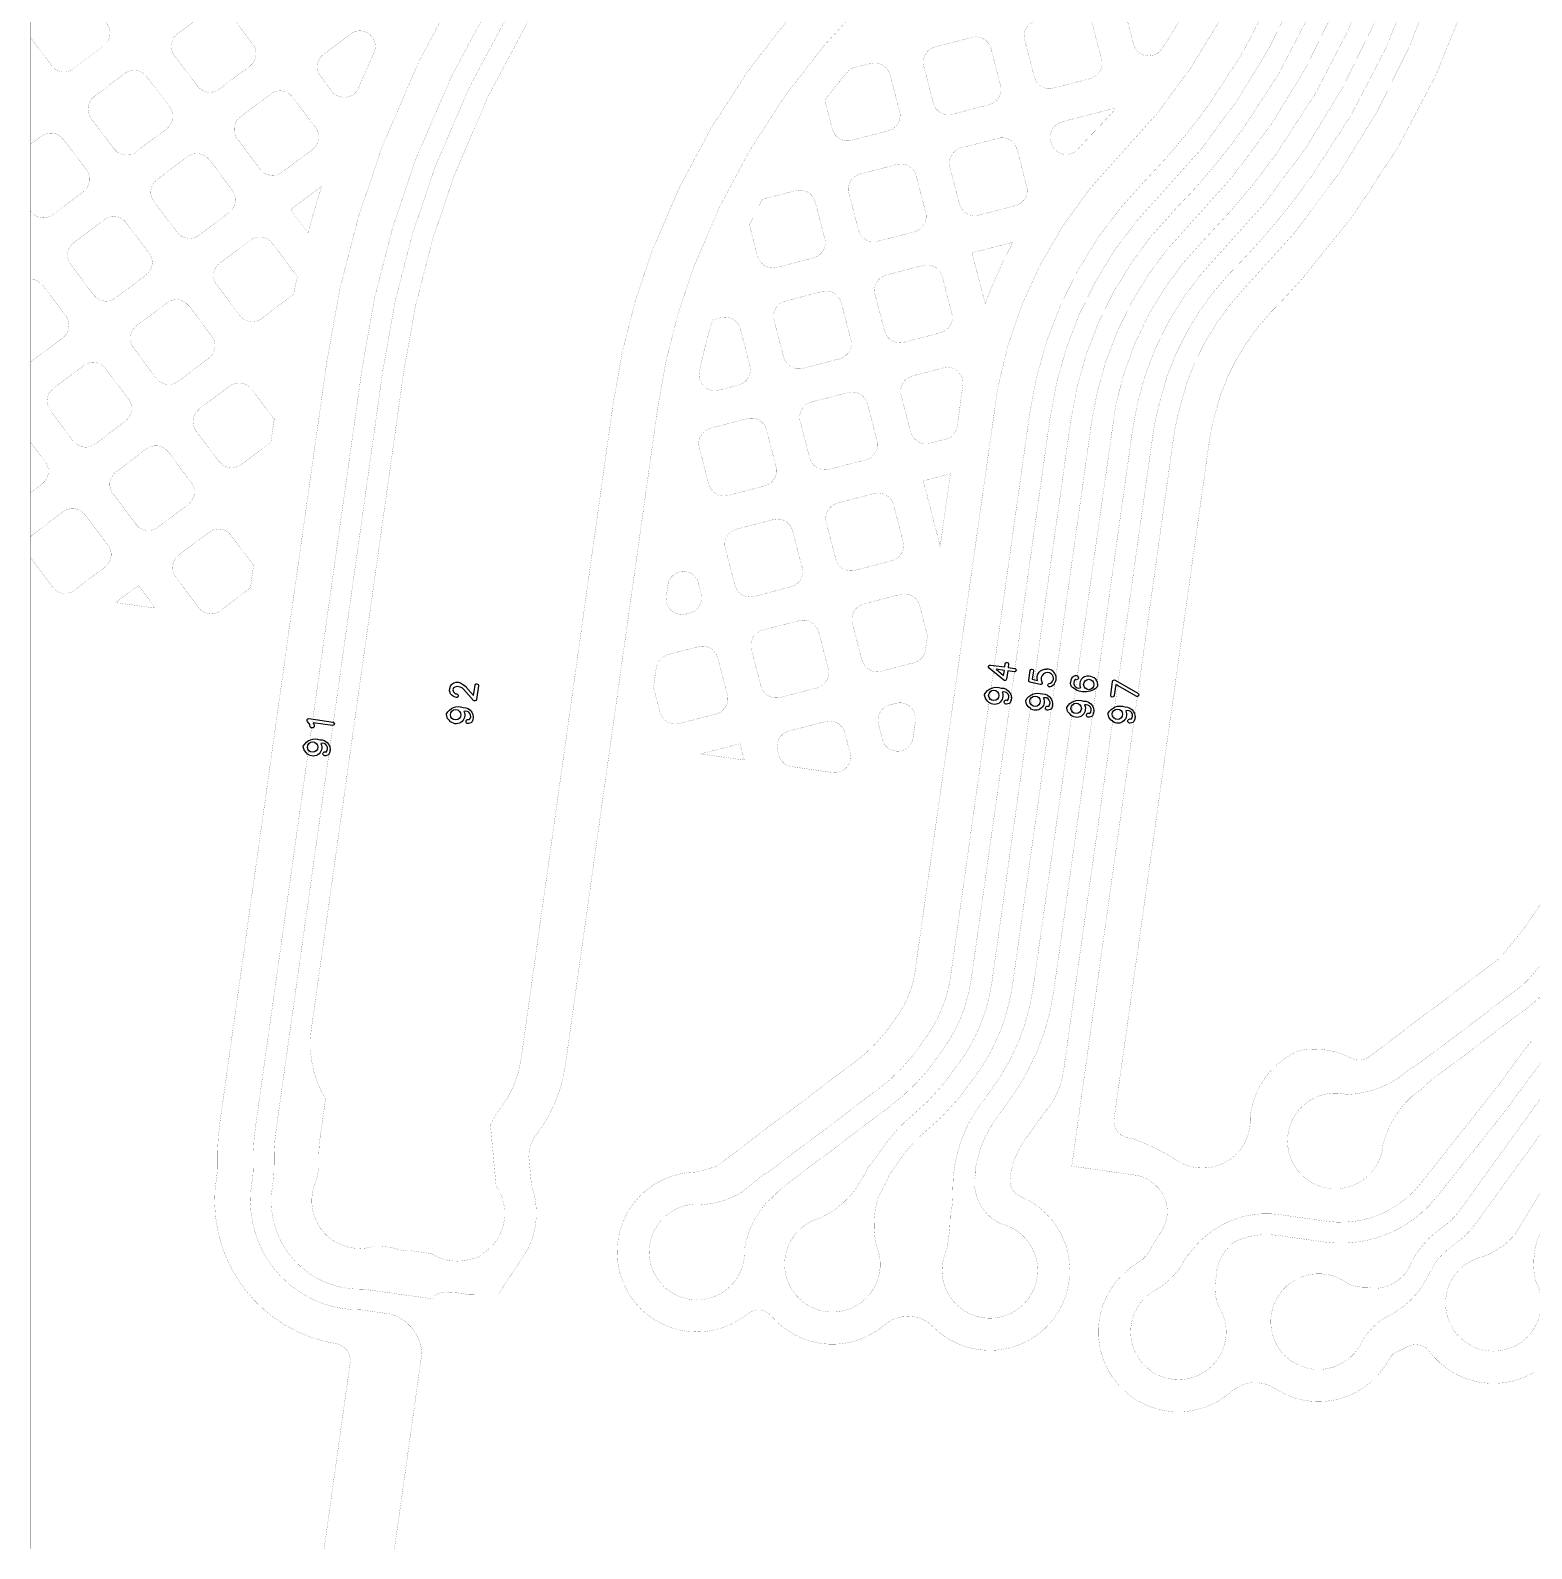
# Model space of a CAD drawing. Extents: x 150 to 463, y 50 to 272.
# Drawn here: x 286.22 to 299.18, y 149.11 to 162.21 of the extents above; entities that cross this region are included whole.
import ezdxf

# ---------------------------------------------------------------- set-up
doc = ezdxf.new("R2010")
doc.units = 0
doc.layers.add('d_area', color=1, linetype='Continuous')

# ---------------------------------------------------------------- blocks, each defined once
blk = doc.blocks.new('PAD_R1')
at = {"layer": 'd_area', "const_width": 0.5}
blk.add_lwpolyline([(0.25, 0, 1), (-0.25, 0, 1)], format="xyb", close=True, dxfattribs=at)

msp = doc.modelspace()

# ---------------------------------------------------------------- linework, layer by layer
at = {"layer": 'd_area'}
msp.add_line((294.56, 156.696), (294.625, 156.643), dxfattribs=at)
at = {"layer": 'd_area', "const_width": 0.001}
for points in [[(286.225, 149.108), (286.225, 184.392), (317.246, 184.392), (317.246, 149.108), (286.225, 149.108), (286.225, 157.66)], [(286.225, 161.224), (286.225, 162.147)], [(288.739, 160.865), (288.47, 160.663)], [(288.47, 160.663), (288.621, 160.462)], [(294.704, 160.381), (294.352, 160.29)], [(294.352, 160.29), (294.466, 159.852)], [(294.166, 158.383), (293.932, 158.322)], [(293.932, 158.322), (294.077, 157.758)], [(294.077, 157.758), (294.166, 158.383)], [(287.304, 157.224), (287.157, 157.419), (286.962, 157.272)], [(286.962, 157.272), (287.304, 157.224)], [(292.386, 155.913), (292.349, 156.054), (292.009, 155.966)], [(292.009, 155.966), (292.386, 155.913)]]:
    msp.add_lwpolyline(points, dxfattribs=at)
for points in [[(294.534, 184.018), (294.586, 184.392), (294.971, 184.392), (292.473, 166.621, -0.158949), (291.407, 164.52, 0.105485), (289.261, 161.206, 0.05615), (288.783, 159.349), (288.43, 156.85, -0.017679), (288.43, 156.84), (287.861, 152.792, 0.040374), (287.839, 152.41, -0.048228), (287.833, 152.323, 0.419797), (288.875, 150.874, -0.349521), (288.986, 150.722), (288.76, 149.108), (286.225, 149.108)], [(298.965, 184.392), (299.275, 184.392), (299.325, 184.197), (299.625, 184.275), (299.642, 184.392), (299.945, 184.392), (297.095, 164.117, -0.160269), (295.62, 161.124, 0.148276), (294.574, 159.124), (293.861, 154.093), (293.862, 154.092, -0.127627), (293.69, 153.681, 0.0101), (293.651, 153.626, -0.079745), (293.356, 153.319), (292.154, 152.413, -0.042868), (292.131, 152.401), (291.991, 152.362, -0.024083), (291.962, 152.357)], [(294.132, 151.683, 0.053137), (294.164, 151.985, -0.141004), (294.176, 152.029, 0.031327), (294.186, 152.207, -0.161023), (294.422, 152.936, 0.013669), (294.498, 153.041, 0.130598), (294.88, 153.948), (295.591, 158.966, -0.145294), (296.355, 160.404, 0.03774), (296.974, 161.137, 0.121837), (298.116, 163.978), (300.985, 184.392), (301.167, 184.392), (298.294, 163.953, -0.16029), (296.483, 160.277, 0.162835), (295.736, 158.749), (295.058, 153.923, -0.1301), (294.643, 152.934, -0.012878), (294.566, 152.828, 0.118645), (294.379, 152.378, -0.119076), (294.381, 152.339, 0.348062), (294.606, 151.909, -0.884289), (294.506, 151.096)], [(295.96, 151.352, 0.132788), (296.199, 151.621, -0.141404), (296.23, 151.655, -0.280621), (297.006, 151.99), (297.415, 151.933, 0.265153), (298.22, 152.253), (298.914, 153.13), (299.102, 153.389, -0.048077), (299.236, 153.54, 0.032834), (299.314, 153.624, -0.028367), (299.539, 153.868, 0.166315), (300.344, 155.456), (304.411, 184.392)], [(304.593, 184.392), (300.522, 155.431, -0.166392), (299.664, 153.738, 0.028428), (299.452, 153.509, -0.032691), (299.358, 153.409, 0.047943), (299.248, 153.284), (298.95, 152.879), (298.361, 152.14, -0.265152), (297.39, 151.754), (296.981, 151.812, 0.148183), (296.618, 151.755, 0.178023), (296.464, 151.514, -0.13026), (296.464, 151.472, 0.160555), (296.478, 151.205, -0.596921), (296.134, 150.566)], [(297.594, 151.395, 0.117688), (297.758, 151.364, -0.144772), (297.803, 151.353, 0.308482), (298.136, 151.558, -0.135357), (298.408, 151.877, 0.087438), (298.56, 152.024), (299.394, 153.178, -0.074796), (299.538, 153.324), (299.904, 153.6, 0.198757), (300.617, 154.81), (304.774, 184.392), (304.956, 184.392), (300.795, 154.785, -0.198765), (300.012, 153.457), (299.646, 153.181, 0.074773), (299.539, 153.072), (298.705, 151.919, -0.087473), (298.508, 151.728, 0.135223), (298.299, 151.481, -0.182256), (297.901, 151.092, 0.089134), (297.728, 150.917, -0.308722), (297.344, 150.654)], [(297.589, 153.026, 0.136069), (298.034, 153.169, -0.033272), (298.146, 153.255, -0.086203), (298.176, 153.269), (299.046, 153.924, 0.049826), (299.171, 154.039, 0.014831), (299.308, 154.204, -0.026506), (299.314, 154.211, 0.030259), (299.358, 154.262, 0.127066), (300.048, 155.933), (304.048, 184.392), (304.229, 184.392), (300.226, 155.908, -0.127072), (299.501, 154.154, -0.028449), (299.448, 154.09, -0.014657), (299.305, 153.92, -0.049795), (299.154, 153.781), (298.285, 153.126, -0.078805), (298.266, 153.102, -0.033391), (298.153, 153.014, 0.140952), (297.9, 152.604, -0.399103), (297.488, 152.213)], [(298.761, 151.627, 0.129296), (299.046, 151.827), (299.707, 152.926, -0.095765), (299.849, 153.084), (300.101, 153.274, 0.198914), (300.972, 154.751), (305.137, 184.392), (305.319, 184.392), (301.15, 154.726, -0.198913), (300.209, 153.13), (299.958, 152.94, 0.095713), (299.862, 152.834), (299.241, 151.803, 0.130978), (299.213, 151.425, -0.572316), (298.852, 150.812)], [(288.137, 152.271, 0.048307), (288.148, 152.417, -0.040779), (288.168, 152.752), (289.089, 159.303, -0.056243), (289.55, 161.096, -0.105484), (291.625, 164.302, 0.162714)], [(291.753, 164.174, 0.105494), (289.718, 161.032, 0.056229), (289.267, 159.278), (288.346, 152.727, 0.040856), (288.328, 152.42, -0.048306), (288.314, 152.239, 0.477295), (289.096, 151.347), (289.69, 151.264, -0.304988), (289.85, 151.317, -0.009893), (289.856, 151.318, 0.017806), (289.904, 151.315), (290.005, 151.301), (290.263, 151.302), (290.514, 151.684, 0.019204), (290.536, 151.731, 0.178673), (290.561, 152.206, -0.045999), (290.548, 152.259), (290.527, 152.488, -0.15271), (290.577, 152.66, 0.132096), (290.842, 153.281), (291.639, 158.951, -0.055404), (291.95, 160.166, -0.105995), (293.446, 162.483, 0.155462)], [(293.172, 162.753, 0.105904), (291.59, 160.303, 0.055703), (291.256, 158.998), (290.46, 153.335, -0.140882), (290.254, 152.873), (290.195, 152.767), (290.244, 152.238, -0.422312), (290.134, 151.657, -0.200643), (290.029, 151.607, -0.220986), (289.684, 151.654), (289.507, 151.679, 0.01417), (289.468, 151.678, -0.070908), (289.445, 151.68, -0.067275), (289.423, 151.684, 0.086347), (289.19, 151.717, -0.644373), (288.688, 152.276, 0.044161), (288.713, 152.395, 0.006565), (288.713, 152.429, -0.040924), (288.727, 152.673), (288.728, 152.673), (288.772, 152.988, -0.172708), (288.649, 153.589), (289.445, 159.252, -0.055703), (289.88, 160.951, -0.106012), (291.88, 164.048, 0.162657)], [(297.58, 164.05, -0.16026), (295.969, 160.782, 0.160633), (295.027, 158.872), (294.346, 154.025, -0.127471), (294.082, 153.387, 0.010301), (294.053, 153.347, -0.079837), (293.65, 152.929), (292.69, 152.205, -0.054858), (292.677, 152.188, -0.033714), (292.582, 152.098, 0.148011), (292.389, 151.694, -0.433616), (291.978, 151.255)], [(292.034, 152.076, 0.108903), (292.352, 152.175), (292.544, 152.329, -0.108943), (292.581, 152.348), (293.542, 153.072, 0.079841), (293.905, 153.45, -0.010216), (293.938, 153.496, 0.127482), (294.168, 154.05), (294.849, 158.897, -0.160695), (295.842, 160.909, 0.037719), (296.39, 161.559, 0.121757), (297.402, 164.075)], [(291.962, 152.357, 1.39666), (292.412, 151.131, -0.404953), (292.624, 151.112, 0.415099), (293.598, 151.039, -0.394221), (294.016, 151.023, 1.220094), (294.772, 152.145, -0.037059), (294.731, 152.171, -0.221181), (294.679, 152.287, -0.134917), (294.817, 152.649, 0.011068), (294.892, 152.751), (294.989, 152.888, -0.027894), (295.001, 152.9, 0.132501), (295.141, 153.222), (295.914, 158.723, -0.034346), (295.98, 159.03), (296.036, 159.227, -0.105723), (296.582, 160.119, 0.013512), (296.834, 160.388, 0.02565), (297.266, 160.926, 0.121883), (298.472, 163.929)], [(293.037, 151.959, 0.122464), (293.344, 152.204, -0.010407), (293.433, 152.349, 0.011923), (293.448, 152.384, -0.14783), (293.484, 152.428, -0.01796), (293.656, 152.664, -0.054256), (293.829, 152.84, 0.068748), (294.202, 153.246, -0.010116), (294.227, 153.279, 0.127006), (294.524, 153.999), (295.205, 158.846, -0.160688), (296.098, 160.656, 0.037757), (296.683, 161.348, 0.121753), (297.758, 164.024)], [(297.936, 163.999, -0.160271), (296.226, 160.53, 0.160667), (295.383, 158.821), (294.702, 153.974, -0.132298), (294.349, 153.142, -0.068595), (293.943, 152.701, 0.054312), (293.797, 152.553, 0.017852), (293.634, 152.328, -0.050936), (293.628, 152.309, -0.043131), (293.547, 152.155, 0.132367), (293.526, 151.725, -0.539308), (293.147, 151.149)], [(298.651, 163.904, -0.16194), (296.71, 159.993, 0.106552), (296.202, 159.157), (296.153, 158.98, 0.034363), (296.092, 158.697), (295.213, 152.408), (295.781, 152.328, -0.130538), (295.919, 152.258, -0.403491), (295.981, 151.838, 0.042111), (295.884, 151.676, -0.110667), (295.794, 151.58, 0.034947), (295.714, 151.527, 1.038356), (296.592, 150.463, -0.340092), (296.965, 150.49, 0.447114), (297.959, 150.754, -0.120651), (298.012, 150.803, 0.024143), (298.107, 150.849, -0.371284), (298.302, 150.807, 0.379203), (299.2, 150.627, -0.491441)], [(286.225, 162.147), (286.405, 161.908, -0.05554), (286.41, 161.902, 0.40728), (286.597, 161.881), (286.857, 162.076, -0.055584), (286.862, 162.082, 0.407094), (286.884, 162.268), (286.688, 162.528, -0.054829), (286.682, 162.534, 0.407099), (286.496, 162.555), (286.236, 162.359, -0.054828), (286.231, 162.354, 0.015339), (286.225, 162.349)], [(286.225, 160.651), (286.227, 160.647, -0.054998), (286.233, 160.641, 0.406435), (286.419, 160.62), (286.68, 160.816, -0.055145), (286.685, 160.821, 0.40689), (286.707, 161.008), (286.511, 161.268, -0.054829), (286.505, 161.273, 0.407099), (286.319, 161.295), (286.225, 161.224)], [(288.621, 160.462, -0.01175), (288.739, 160.865)], [(286.225, 157.839), (286.225, 158.219), (286.325, 158.295, -0.055757), (286.33, 158.301, 0.407173), (286.352, 158.487), (286.225, 158.657), (286.225, 159.349, 0.024568), (286.236, 159.356, -0.054946), (286.242, 159.36), (286.502, 159.556, -0.05553), (286.508, 159.561, 0.406298), (286.529, 159.747), (286.333, 160.007, -0.055043), (286.328, 160.013, 0.224294), (286.225, 160.062), (286.225, 160.651)], [(294.466, 159.852, -0.034716), (294.704, 160.381)], [(286.225, 157.66), (286.426, 157.392, 0.342358), (286.592, 157.369), (286.867, 157.577, -0.055396), (286.872, 157.582, 0.406312), (286.894, 157.768), (286.698, 158.029, -0.055145), (286.692, 158.034, 0.40664), (286.506, 158.056), (286.246, 157.86, -0.054739), (286.241, 157.854, 0.04194), (286.225, 157.839)], [(297.488, 152.213, -1.131878), (297.589, 153.026)], [(306.056, 149.108), (289.367, 149.108), (289.604, 150.796, 0.308293), (289.336, 151.132), (289.077, 151.168, -0.205636), (288.39, 151.453, -0.240076), (288.137, 152.271)], [(291.978, 151.255, -1.071372), (292.034, 152.076)], [(293.147, 151.149, -0.873353), (293.037, 151.959)], [(294.506, 151.096, -0.548747), (294.132, 151.683)], [(298.852, 150.812, -0.894327), (298.761, 151.627)], [(297.344, 150.654, -1.394122), (297.594, 151.395)], [(296.134, 150.566, -0.803067), (295.96, 151.352)]]:
    msp.add_lwpolyline(points, format="xyb", dxfattribs=at)
for points in [[(295.577, 152.806), (296.399, 158.656, -0.034014), (296.449, 158.895), (296.497, 159.064, -0.105097), (296.932, 159.778, 0.013326), (297.199, 160.063, 0.148061), (298.957, 163.858), (301.842, 184.392), (303.735, 184.392), (299.742, 155.976, -0.148216), (298.936, 154.236, -0.048857), (298.862, 154.168), (297.77, 153.345, -0.263828), (297.622, 153.342, 0.165846), (297.181, 153.407, 0.278255), (296.753, 152.829, -0.652992), (296.081, 152.485, 0.044084), (295.736, 152.647), (295.691, 152.653, -0.356797)], [(295.678, 162.351), (295.745, 162.096, -0.051571), (295.749, 162.085, 0.648846), (295.992, 162.053, 0.020747), (296.211, 162.41, 0.556555), (296.069, 162.593), (295.777, 162.518, -0.055381), (295.77, 162.515, 0.406134)], [(287.469, 161.99), (287.665, 161.73, -0.055465), (287.67, 161.725, 0.406675), (287.857, 161.703), (288.117, 161.899, -0.055128), (288.122, 161.905, 0.407111), (288.144, 162.091), (287.948, 162.351, -0.055898), (287.943, 162.356, 0.406865), (287.756, 162.378), (287.496, 162.182, -0.054677), (287.491, 162.177, 0.406869)], [(294.807, 162.126), (294.889, 161.81, -0.055515), (294.892, 161.803, 0.406292), (295.055, 161.712), (295.371, 161.793, -0.055515), (295.378, 161.796, 0.406667), (295.47, 161.96), (295.388, 162.276, -0.055588), (295.385, 162.283, 0.406401), (295.221, 162.374), (294.906, 162.293, -0.055833), (294.899, 162.29, 0.406704)], [(288.729, 161.813), (288.836, 161.672, 0.485715), (289.049, 161.697, -0.008661), (289.188, 162.008, -0.059849), (289.191, 162.02, 0.783828), (288.982, 162.175), (288.756, 162.005, -0.055216), (288.751, 162, 0.406618)], [(293.936, 161.9), (294.017, 161.585, -0.055588), (294.02, 161.578, 0.406745), (294.184, 161.486), (294.5, 161.568, -0.05567), (294.507, 161.571, 0.406648), (294.598, 161.735), (294.517, 162.05, -0.055588), (294.514, 162.057, 0.406667), (294.35, 162.149), (294.034, 162.067, -0.055036), (294.027, 162.064, 0.40643)], [(286.75, 161.449), (286.946, 161.189, -0.055485), (286.952, 161.183, 0.406593), (287.138, 161.162), (287.398, 161.358, -0.055485), (287.404, 161.363, 0.406658), (287.425, 161.549), (287.229, 161.81, -0.054677), (287.224, 161.815, 0.406718), (287.037, 161.837), (286.777, 161.641, -0.054912), (286.772, 161.636, 0.406793)], [(293.082, 161.606), (293.146, 161.359, -0.05557), (293.149, 161.352, 0.406555), (293.313, 161.261), (293.629, 161.343, -0.055515), (293.636, 161.346, 0.406689), (293.727, 161.51), (293.645, 161.825, -0.055132), (293.642, 161.832, 0.406344), (293.478, 161.924), (293.297, 161.877, 0.013766)], [(288.011, 161.272), (288.206, 161.012, -0.055434), (288.212, 161.007, 0.406682), (288.398, 160.985), (288.658, 161.181, -0.055485), (288.664, 161.186, 0.406342), (288.685, 161.373), (288.489, 161.633, -0.055458), (288.484, 161.638, 0.406333), (288.298, 161.66), (288.038, 161.463, -0.055043), (288.032, 161.458, 0.406557)], [(295.032, 161.254, 0.581612), (295.254, 161.171, -0.013395), (295.407, 161.335, 0.012804), (295.583, 161.524), (295.579, 161.537), (295.131, 161.421, -0.055075), (295.124, 161.418, 0.406301)], [(294.161, 161.029), (294.243, 160.713, -0.055314), (294.246, 160.706, 0.406055), (294.41, 160.615), (294.726, 160.697, -0.054997), (294.733, 160.7, 0.406135), (294.824, 160.864), (294.742, 161.179, -0.055357), (294.739, 161.186, 0.406132), (294.575, 161.278), (294.259, 161.196, -0.055197), (294.252, 161.193, 0.406175)], [(287.292, 160.73), (287.488, 160.47, -0.055261), (287.493, 160.465, 0.406777), (287.68, 160.443), (287.94, 160.639, -0.055805), (287.945, 160.645, 0.406189), (287.967, 160.831), (287.771, 161.091, -0.054783), (287.766, 161.096, 0.40645), (287.579, 161.118), (287.319, 160.922, -0.055478), (287.314, 160.917, 0.406999)], [(293.29, 160.804), (293.371, 160.488, -0.055467), (293.374, 160.481, 0.406093), (293.538, 160.39), (293.854, 160.471, -0.055029), (293.861, 160.474, 0.406135), (293.952, 160.638), (293.871, 160.954, -0.055314), (293.868, 160.961, 0.406117), (293.704, 161.052), (293.388, 160.971, -0.055151), (293.381, 160.968, 0.406129)], [(292.431, 160.53), (292.5, 160.263, -0.055669), (292.503, 160.256, 0.406701), (292.667, 160.164), (292.983, 160.246, -0.055454), (292.99, 160.249, 0.406605), (293.081, 160.413), (292.999, 160.728, -0.055588), (292.996, 160.735, 0.406352), (292.833, 160.827), (292.542, 160.752, 0.009896)], [(286.573, 160.188), (286.769, 159.928, -0.054998), (286.774, 159.923, 0.406638), (286.961, 159.901), (287.221, 160.098, -0.05549), (287.227, 160.103, 0.406085), (287.248, 160.289), (287.052, 160.549, -0.054783), (287.047, 160.555, 0.406371), (286.861, 160.576), (286.6, 160.38, -0.055408), (286.595, 160.375, 0.406579)], [(287.834, 160.012), (288.03, 159.751, -0.055678), (288.035, 159.746, 0.406773), (288.222, 159.724), (288.496, 159.931, -0.00441), (288.529, 160.085), (288.312, 160.372, -0.054806), (288.307, 160.378, 0.406264), (288.121, 160.399), (287.86, 160.203, -0.055204), (287.855, 160.198, 0.406371)], [(293.515, 159.932), (293.597, 159.617, -0.05575), (293.6, 159.61, 0.406726), (293.764, 159.518), (294.079, 159.6, -0.055036), (294.086, 159.603, 0.406452), (294.178, 159.767), (294.096, 160.082, -0.05571), (294.093, 160.089, 0.406763), (293.929, 160.181), (293.613, 160.099, -0.05527), (293.607, 160.096, 0.406605)], [(287.114, 159.47), (287.311, 159.209, -0.054955), (287.316, 159.204, 0.406682), (287.502, 159.182), (287.763, 159.379, -0.055264), (287.768, 159.384, 0.406613), (287.79, 159.571), (287.594, 159.831, -0.054849), (287.588, 159.836, 0.406378), (287.402, 159.858), (287.141, 159.661, -0.0554), (287.136, 159.656, 0.406124)], [(292.644, 159.707), (292.725, 159.391, -0.055366), (292.728, 159.384, 0.406376), (292.892, 159.293), (293.208, 159.375, -0.05557), (293.215, 159.378, 0.406745), (293.306, 159.542), (293.225, 159.857, -0.055588), (293.222, 159.864, 0.406352), (293.058, 159.956), (292.742, 159.874, -0.05557), (292.735, 159.871, 0.406745)], [(291.998, 159.257, 0.551632), (292.167, 159.105), (292.337, 159.149, -0.0554), (292.344, 159.152, 0.406536), (292.435, 159.316), (292.353, 159.632, -0.055313), (292.35, 159.639, 0.406272), (292.187, 159.73), (292.112, 159.711, 0.021328), (291.999, 159.267, -0.036776)], [(286.396, 158.928), (286.592, 158.668, -0.055434), (286.597, 158.663, 0.406925), (286.784, 158.641), (287.044, 158.837, -0.055408), (287.049, 158.842, 0.40686), (287.071, 159.029), (286.875, 159.289, -0.055213), (286.869, 159.294, 0.406637), (286.683, 159.316), (286.423, 159.12, -0.055408), (286.418, 159.115, 0.406805)], [(293.74, 159.061), (293.822, 158.745, -0.055313), (293.825, 158.738, 0.406608), (293.989, 158.647), (294.13, 158.684, 0.285166), (294.224, 158.79), (294.274, 159.153, 0.523108), (294.106, 159.297), (293.839, 159.228, -0.05557), (293.832, 159.225, 0.406511)], [(287.656, 158.751), (287.852, 158.491, -0.055016), (287.857, 158.486, 0.407246), (288.044, 158.464), (288.301, 158.657), (288.329, 158.856), (288.136, 159.112, -0.055128), (288.13, 159.117, 0.406949), (287.944, 159.139), (287.683, 158.943, -0.055084), (287.678, 158.937, 0.406756)], [(292.869, 158.836), (292.951, 158.52, -0.0554), (292.954, 158.513, 0.406689), (293.118, 158.422), (293.433, 158.503, -0.055314), (293.44, 158.506, 0.406492), (293.532, 158.67), (293.45, 158.986, -0.055132), (293.447, 158.993, 0.406569), (293.283, 159.084), (292.967, 159.003, -0.055227), (292.96, 159, 0.406679)], [(291.998, 158.61), (292.079, 158.295, -0.055461), (292.082, 158.288, 0.40669), (292.246, 158.196), (292.562, 158.278, -0.055314), (292.569, 158.281, 0.40643), (292.66, 158.445), (292.579, 158.761, -0.055314), (292.576, 158.768, 0.406527), (292.412, 158.859), (292.096, 158.777, -0.055227), (292.089, 158.774, 0.406594)], [(286.938, 158.209), (287.133, 157.949, -0.055744), (287.139, 157.944, 0.406934), (287.325, 157.922), (287.585, 158.118, -0.055309), (287.591, 158.124, 0.406525), (287.612, 158.31), (287.416, 158.57, -0.055408), (287.411, 158.575, 0.406931), (287.224, 158.597), (286.965, 158.401, -0.055016), (286.959, 158.396, 0.407344)], [(293.094, 157.964), (293.176, 157.648, -0.055151), (293.179, 157.641, 0.406129), (293.343, 157.55), (293.659, 157.632, -0.055467), (293.666, 157.635, 0.406117), (293.757, 157.799), (293.675, 158.115, -0.055197), (293.672, 158.122, 0.406159), (293.508, 158.213), (293.193, 158.131, -0.055357), (293.186, 158.128, 0.406132)], [(287.479, 157.49), (287.686, 157.215, 0.342537), (287.852, 157.192), (288.124, 157.397), (288.151, 157.595), (287.958, 157.851, -0.055678), (287.953, 157.857, 0.406745), (287.766, 157.878), (287.506, 157.682, -0.054847), (287.501, 157.677, 0.407011)], [(292.223, 157.739), (292.305, 157.423, -0.055197), (292.308, 157.416, 0.406175), (292.472, 157.325), (292.787, 157.407, -0.05551), (292.794, 157.41, 0.406074), (292.886, 157.573), (292.804, 157.889, -0.055075), (292.801, 157.896, 0.406135), (292.637, 157.988), (292.321, 157.906, -0.055357), (292.314, 157.903, 0.406132)], [(291.713, 157.328, -0.051344), (291.713, 157.316, 0.537341), (291.886, 157.174), (291.916, 157.181, -0.055515), (291.923, 157.184, 0.406479), (292.014, 157.348), (291.986, 157.458, 0.701914), (291.73, 157.443)], [(293.32, 157.093), (293.401, 156.777, -0.055368), (293.404, 156.77, 0.406197), (293.568, 156.679), (293.856, 156.754, 0.284735), (293.95, 156.86), (293.968, 156.984), (293.901, 157.243, -0.055197), (293.898, 157.25, 0.406204), (293.734, 157.342), (293.418, 157.26, -0.055357), (293.411, 157.257, 0.406569)], [(292.448, 156.868), (292.53, 156.552, -0.055195), (292.533, 156.545, 0.406286), (292.697, 156.454), (293.013, 156.535, -0.055588), (293.02, 156.538, 0.406766), (293.111, 156.702), (293.029, 157.018, -0.055515), (293.026, 157.025, 0.406396), (292.863, 157.116), (292.547, 157.035, -0.055588), (292.54, 157.032, 0.406704)], [(291.603, 156.542), (291.659, 156.327, -0.05527), (291.662, 156.32, 0.406593), (291.826, 156.228), (292.141, 156.31, -0.0554), (292.148, 156.313, 0.406648), (292.24, 156.477), (292.158, 156.792, -0.055187), (292.155, 156.799, 0.406292), (291.991, 156.891), (291.721, 156.821, 0.284609), (291.627, 156.714)], [(293.545, 156.222), (293.583, 156.077, 0.736499), (293.841, 156.092), (293.863, 156.246, -0.049738), (293.863, 156.258, 0.536675), (293.691, 156.401), (293.643, 156.389, -0.055229), (293.636, 156.386, 0.405788)], [(292.674, 155.996), (292.686, 155.95, 0.284585), (292.793, 155.856), (293.143, 155.806, -0.051108), (293.156, 155.806, 0.5374), (293.298, 155.979), (293.255, 156.147, -0.055237), (293.252, 156.154, 0.406314), (293.088, 156.245), (292.772, 156.163, -0.055314), (292.765, 156.16, 0.406263)]]:
    msp.add_lwpolyline(points, format="xyb", close=True, dxfattribs=at)
at = {"layer": 'd_area'}
msp.add_lwpolyline([(294.5, 156.707, -0.760599), (294.511, 156.733), (294.635, 156.716), (294.639, 156.744, -1), (294.668, 156.739), (294.665, 156.712), (294.719, 156.704, -1), (294.715, 156.674), (294.66, 156.682), (294.651, 156.612, -0.588818), (294.626, 156.603)], format="xyb", close=True, dxfattribs=at)
for points in [[(289.843, 156.511, -0.687973), (289.955, 156.569), (289.982, 156.548, -0.051278), (289.984, 156.546), (290.05, 156.471)], [(290.05, 156.471), (290.062, 156.558, -1), (290.092, 156.554), (290.075, 156.435, -0.647358), (290.049, 156.427), (289.963, 156.525, 0.340926), (289.877, 156.537)], [(294.841, 156.602), (294.853, 156.686, -1), (294.882, 156.682), (294.872, 156.611), (294.916, 156.6, -0.523102), (294.996, 156.698)], [(295.038, 156.655, 0.82018), (294.955, 156.588, -0.738814), (294.94, 156.564), (294.852, 156.585, -0.393889), (294.841, 156.602)], [(295.025, 156.544, -1), (295.018, 156.573, 0.637678), (295.038, 156.655)], [(295.439, 156.549, -0.42081), (295.208, 156.55), (295.201, 156.577, -0.09746), (295.201, 156.583)], [(295.249, 156.642, -1.487019), (295.242, 156.609, 0.775121), (295.288, 156.536)], [(295.549, 156.473), (295.566, 156.592, -0.542646), (295.588, 156.603), (295.784, 156.489, -1), (295.769, 156.463), (295.592, 156.566)], [(289.901, 156.453, -0.325508), (289.844, 156.503, -0.1371), (289.843, 156.511)], [(289.877, 156.537, 0.570256), (289.905, 156.483, -1), (289.901, 156.453)], [(294.46, 156.479, -0.374502), (294.604, 156.534, -0.586141), (294.681, 156.408, -0.205627), (294.672, 156.4), (294.651, 156.395)], [(294.651, 156.395, -1.486735), (294.658, 156.428, 0.77583), (294.612, 156.5, -0.88579), (294.487, 156.42), (294.47, 156.44, -0.125936), (294.467, 156.446), (294.46, 156.473, -0.09746), (294.46, 156.479)], [(294.816, 156.428, -0.374502), (294.96, 156.483, -0.586141), (295.037, 156.356, -0.205627), (295.028, 156.349), (295.007, 156.343)], [(295.007, 156.343, -1.486735), (295.014, 156.376, 0.77583), (294.968, 156.449, -0.88579), (294.843, 156.369), (294.826, 156.389, -0.125936), (294.823, 156.395), (294.817, 156.422, -0.09746), (294.816, 156.428)], [(295.592, 156.566), (295.579, 156.469, -1), (295.549, 156.473)], [(289.815, 156.311, -0.374502), (289.959, 156.367, -0.586141), (290.036, 156.24, -0.205627), (290.027, 156.233), (290.006, 156.227)], [(290.006, 156.227, -1.486735), (290.013, 156.26, 0.77583), (289.967, 156.333, -0.88579), (289.842, 156.253), (289.825, 156.272, -0.125936), (289.822, 156.279), (289.815, 156.306, -0.09746), (289.815, 156.311)], [(295.171, 156.366, -0.374502), (295.315, 156.422, -0.586141), (295.392, 156.295, -0.205627), (295.383, 156.288), (295.362, 156.282)], [(295.362, 156.282, -1.486735), (295.369, 156.315, 0.77583), (295.323, 156.388, -0.88579), (295.198, 156.308), (295.181, 156.327, -0.125936), (295.177, 156.334), (295.171, 156.36, -0.09746), (295.171, 156.366)], [(295.527, 156.316, -0.374502), (295.671, 156.372, -0.586141), (295.748, 156.245, -0.205627), (295.739, 156.238), (295.718, 156.232)], [(295.718, 156.232, -1.486735), (295.725, 156.265, 0.77583), (295.679, 156.338, -0.88579), (295.554, 156.258), (295.537, 156.277, -0.125936), (295.533, 156.284), (295.527, 156.31, -0.09746), (295.527, 156.316)], [(288.616, 156.246, -0.703078), (288.629, 156.271), (288.837, 156.241, -1), (288.833, 156.212), (288.665, 156.235)], [(288.674, 156.213, -1.522477), (288.64, 156.218), (288.616, 156.246)], [(288.665, 156.235, -0.07181), (288.667, 156.231), (288.674, 156.213)], [(288.58, 156.033, -0.374502), (288.724, 156.088, -0.586141), (288.801, 155.962, -0.205627), (288.792, 155.954), (288.771, 155.949)], [(288.771, 155.949, -1.486735), (288.778, 155.982, 0.77583), (288.732, 156.055, -0.88579), (288.607, 155.974), (288.59, 155.994, -0.125936), (288.587, 156), (288.58, 156.027, -0.09746), (288.58, 156.033)]]:
    msp.add_lwpolyline(points, format="xyb", dxfattribs=at)
msp.add_lwpolyline([(294.625, 156.643), (294.631, 156.686), (294.56, 156.696)], dxfattribs=at)
for centre, radius in [((295.36, 156.565), 0.0449), ((294.54, 156.471), 0.0448), ((294.896, 156.42), 0.0448), ((289.895, 156.304), 0.0448), ((295.251, 156.359), 0.0448), ((295.607, 156.308), 0.0448), ((288.66, 156.025), 0.0448)]:
    msp.add_circle(centre, radius, dxfattribs=at)
for centre, radius, start, end in [((295, 156.619), 0.0789, 288.5514, 92.935), ((295.26, 156.584), 0.059, 100.9194, 181.2119), ((295.351, 156.566), 0.07, 82.1666, 205.3118), ((295.363, 156.559), 0.0765, 352.7644, 91.5131)]:
    msp.add_arc(centre, radius, start, end, dxfattribs=at)

# ---------------------------------------------------------------- block references
at = {"layer": 'd_area', "xscale": 0.001, "yscale": 0.001}
for p in [(286.225, 162.147), (286.225, 162.147), (286.225, 161.224), (286.225, 161.224), (288.739, 160.865), (288.739, 160.865), (286.225, 160.651), (286.225, 160.651), (288.47, 160.663), (288.47, 160.663), (288.621, 160.462), (288.621, 160.462), (294.704, 160.381), (294.704, 160.381), (294.352, 160.29), (294.352, 160.29), (294.466, 159.852), (294.466, 159.852), (293.932, 158.322), (293.932, 158.322), (294.166, 158.383), (294.166, 158.383), (286.225, 157.839), (286.225, 157.839), (294.077, 157.758), (294.077, 157.758), (286.225, 157.66), (286.225, 157.66), (286.962, 157.272), (286.962, 157.272), (287.304, 157.224), (287.304, 157.224), (292.009, 155.966), (292.009, 155.966), (292.386, 155.913), (292.386, 155.913), (297.589, 153.026), (297.589, 153.026), (288.137, 152.271), (288.137, 152.271), (291.962, 152.357), (291.962, 152.357), (297.488, 152.213), (297.488, 152.213), (292.034, 152.076), (292.034, 152.076), (293.037, 151.959), (293.037, 151.959), (294.132, 151.683), (294.132, 151.683), (298.761, 151.627), (298.761, 151.627), (295.96, 151.352), (295.96, 151.352), (297.594, 151.395), (297.594, 151.395), (291.978, 151.255), (291.978, 151.255), (293.147, 151.149), (293.147, 151.149), (294.506, 151.096), (294.506, 151.096), (298.852, 150.812), (298.852, 150.812), (296.134, 150.566), (296.134, 150.566), (297.344, 150.654), (297.344, 150.654), (286.225, 149.108), (286.225, 149.108)]:
    msp.add_blockref('PAD_R1', p, dxfattribs=at)

doc.saveas('drawing.dxf')
